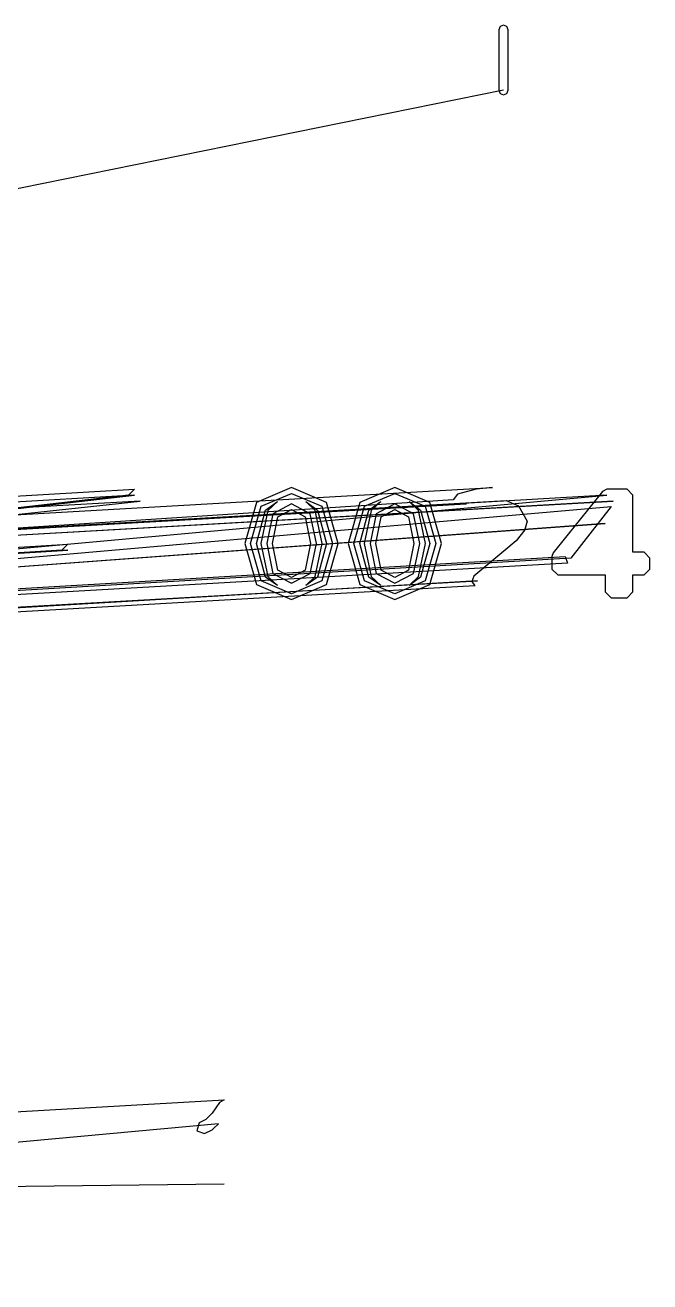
# Model space of a CAD drawing. Extents: x 0 to 334, y -361 to 120.
# Drawn here: x 121.96 to 129.94, y 50.95 to 67.01 of the extents above; entities that cross this region are included whole.
import ezdxf

# ---------------------------------------------------------------- set-up
doc = ezdxf.new("R2010")
doc.units = 0

msp = doc.modelspace()

# ---------------------------------------------------------------- linework, layer by layer
at = {"layer": 'Layer 1'}
for p, q in [((128.027574, 66.991626), (128.01, 66.9492)), ((128.07, 67.0092), (128.027574, 66.991626)), ((128.112426, 66.991626), (128.07, 67.0092)), ((128.07, 67.0092), (128.07, 67.0092)), ((128.13, 66.9492), (128.112426, 66.991626)), ((128.01, 66.9492), (128.01, 66.1792)), ((128.13, 66.1792), (128.13, 66.9492)), ((128.07, 66.1792), (91.06, 58.6792)), ((128.01, 66.1792), (128.027574, 66.136774)), ((128.112426, 66.136774), (128.13, 66.1792)), ((128.027574, 66.136774), (128.07, 66.1192)), ((128.07, 66.1192), (128.112426, 66.136774)), ((101.804295, 59.829825), (123.352215, 61.078806)), ((106.107384, 59.852211), (127.93063, 61.101132)), ((123.352215, 61.078806), (123.277215, 61.003806)), ((125.360275, 61.101131), (124.9132, 60.909113)), ((124.971225, 60.861593), (125.360275, 61.026131)), ((125.806358, 60.909085), (125.360275, 61.101131)), ((125.360275, 61.101131), (125.360275, 61.101131)), ((125.360275, 61.026131), (125.748311, 60.861593)), ((125.360275, 61.026131), (125.360275, 61.026131)), ((126.680405, 61.101131), (126.23333, 60.909113)), ((126.291355, 60.861593), (126.680405, 61.026131)), ((127.126488, 60.909085), (126.680405, 61.101131)), ((126.680405, 61.101131), (126.680405, 61.101131)), ((126.680405, 61.026131), (127.068441, 60.861593)), ((126.680405, 61.026131), (126.680405, 61.026131)), ((127.479721, 61.015545), (127.428081, 60.944276)), ((127.719903, 61.079109), (127.479721, 61.015545)), ((127.93063, 61.101132), (127.719903, 61.079109)), ((129.33316, 61.050815), (128.70399, 60.268641)), ((129.3916, 61.078807), (129.33316, 61.050815)), ((129.649, 61.0788), (129.3916, 61.078807)), ((129.724, 61.0038), (129.649, 61.0788)), ((123.277215, 61.003806), (101.454, 58.5204)), ((101.529, 58.5204), (123.352215, 61.003806)), ((101.604, 58.5954), (123.427215, 60.928806)), ((123.427215, 60.928806), (101.763, 59.6799)), ((123.352215, 61.003806), (101.804, 59.7549)), ((127.428081, 60.944276), (105.604, 59.5267)), ((127.578081, 60.888124), (105.754, 59.6403)), ((105.769433, 59.644885), (127.593514, 60.893842)), ((106.278512, 59.685456), (128.102462, 60.934398)), ((106.939, 58.9727), (129.3916, 61.003807)), ((107.622, 58.9504), (129.44529, 60.858287)), ((107.64749, 59.67992), (129.47078, 60.928807)), ((129.47078, 60.928807), (107.75, 59.6799)), ((129.3916, 61.003807), (107.825, 59.7549)), ((124.913142, 60.909041), (124.762489, 60.385343)), ((124.837489, 60.385343), (124.971225, 60.861593)), ((124.9132, 60.909113), (124.913142, 60.909041)), ((125.02928, 60.81411), (125.180209, 60.922861)), ((125.180209, 60.922861), (125.058687, 60.806422)), ((125.360275, 60.893839), (125.122184, 60.766508)), ((125.180209, 60.922861), (125.180209, 60.922861)), ((125.598365, 60.766508), (125.360275, 60.893839)), ((125.360275, 60.893839), (125.360275, 60.893839)), ((125.541979, 60.922181), (125.690111, 60.814288)), ((125.661906, 60.806352), (125.541979, 60.922181)), ((125.541979, 60.922181), (125.541979, 60.922181)), ((125.748311, 60.861593), (125.88306, 60.385343)), ((125.95806, 60.385343), (125.806358, 60.909085)), ((126.233272, 60.909041), (126.082619, 60.385343)), ((126.157619, 60.385343), (126.291355, 60.861593)), ((126.23333, 60.909113), (126.233272, 60.909041)), ((126.34941, 60.81411), (126.500339, 60.922861)), ((126.500339, 60.922861), (126.378817, 60.806422)), ((126.680405, 60.893839), (126.442314, 60.766508)), ((126.500339, 60.922861), (126.500339, 60.922861)), ((126.918495, 60.766508), (126.680405, 60.893839)), ((126.680405, 60.893839), (126.680405, 60.893839)), ((126.862109, 60.922181), (127.010241, 60.814288)), ((126.982036, 60.806352), (126.862109, 60.922181)), ((126.862109, 60.922181), (126.862109, 60.922181)), ((127.068441, 60.861593), (127.20319, 60.385343)), ((127.27819, 60.385343), (127.126488, 60.909085)), ((127.593514, 60.893842), (127.578081, 60.888124)), ((128.102462, 60.934398), (128.263067, 60.868374)), ((128.263067, 60.868374), (128.370307, 60.673905)), ((129.44529, 60.858287), (128.92859, 60.199309)), ((129.724, 60.2743), (129.724, 61.0038)), ((124.912489, 60.385343), (125.02928, 60.81411)), ((125.058575, 60.806243), (124.968159, 60.385343)), ((125.122184, 60.766508), (125.043159, 60.385343)), ((125.058687, 60.806422), (125.058575, 60.806243)), ((125.118159, 60.385343), (125.185743, 60.726692)), ((125.185743, 60.726692), (125.360275, 60.818839)), ((125.360275, 60.818839), (125.53464, 60.726958)), ((125.360275, 60.818839), (125.360275, 60.818839)), ((125.53464, 60.726958), (125.534985, 60.726408)), ((125.534985, 60.726408), (125.603404, 60.385343)), ((125.678404, 60.385343), (125.598365, 60.766508)), ((125.753404, 60.385343), (125.661906, 60.806352)), ((125.690111, 60.814288), (125.690404, 60.81393)), ((125.690404, 60.81393), (125.80806, 60.385343)), ((126.232619, 60.385343), (126.34941, 60.81411)), ((126.378705, 60.806243), (126.288289, 60.385343)), ((126.442314, 60.766508), (126.363289, 60.385343)), ((126.378817, 60.806422), (126.378705, 60.806243)), ((126.438289, 60.385343), (126.505873, 60.726692)), ((126.505873, 60.726692), (126.680405, 60.818839)), ((126.680405, 60.818839), (126.85477, 60.726958)), ((126.680405, 60.818839), (126.680405, 60.818839)), ((126.85477, 60.726958), (126.855115, 60.726408)), ((126.855115, 60.726408), (126.923534, 60.385343)), ((126.998534, 60.385343), (126.918495, 60.766508)), ((127.073534, 60.385343), (126.982036, 60.806352)), ((127.010241, 60.814288), (127.010534, 60.81393)), ((127.010534, 60.81393), (127.12819, 60.385343)), ((107.259, 59.0254), (129.37029, 60.641086)), ((129.37029, 60.641086), (107.547, 59.0254)), ((128.342977, 60.563178), (128.230917, 60.422585)), ((128.343217, 60.56364), (128.342977, 60.563178)), ((128.370307, 60.673905), (128.343217, 60.56364)), ((101.224, 59.1271), (122.501169, 60.376007)), ((122.501169, 60.376007), (122.426169, 60.301007)), ((124.762489, 60.385343), (124.913025, 59.861788)), ((124.971225, 59.909093), (124.837489, 60.385343)), ((125.029282, 59.956575), (124.912489, 60.385343)), ((124.968159, 60.385343), (125.058459, 59.964628)), ((125.043159, 60.385343), (125.122184, 60.004178)), ((125.185746, 60.043991), (125.118159, 60.385343)), ((125.603404, 60.385343), (125.534868, 60.044092)), ((125.598365, 60.004178), (125.678404, 60.385343)), ((125.66194, 59.964388), (125.753404, 60.385343)), ((125.80806, 60.385343), (125.690286, 59.956613)), ((125.88306, 60.385343), (125.748311, 59.909093)), ((125.806366, 59.861611), (125.95806, 60.385343)), ((126.082619, 60.385343), (126.233155, 59.861788)), ((126.291355, 59.909093), (126.157619, 60.385343)), ((126.349412, 59.956575), (126.232619, 60.385343)), ((126.288289, 60.385343), (126.378589, 59.964628)), ((126.363289, 60.385343), (126.442314, 60.004178)), ((126.505876, 60.043991), (126.438289, 60.385343)), ((126.923534, 60.385343), (126.854998, 60.044092)), ((126.918495, 60.004178), (126.998534, 60.385343)), ((126.98207, 59.964388), (127.073534, 60.385343)), ((127.12819, 60.385343), (127.010416, 59.956613)), ((127.20319, 60.385343), (127.068441, 59.909093)), ((127.126496, 59.861611), (127.27819, 60.385343)), ((128.230917, 60.422585), (128.073757, 60.287229)), ((122.426169, 60.301007), (100.603, 58.9165)), ((100.678, 58.9165), (122.501169, 60.301007)), ((122.501169, 60.301007), (101.224, 59.0521)), ((107.014, 58.9463), (128.85606, 60.218372)), ((128.073757, 60.287229), (127.691149, 59.967552)), ((128.68743, 60.221633), (128.687, 60.0604)), ((128.70399, 60.268641), (128.68743, 60.221633)), ((128.85606, 60.218372), (128.88935, 60.135403)), ((129.865, 60.2743), (129.724, 60.2743)), ((129.94, 60.1993), (129.865, 60.2743)), ((128.88935, 60.135403), (107.014, 58.8865)), ((128.92859, 60.199309), (107.622, 58.9504)), ((128.687, 60.0604), (128.762, 59.9854)), ((129.865, 59.9854), (129.94, 60.0604)), ((129.94, 60.0604), (129.94, 60.1993)), ((105.915064, 58.660945), (127.739145, 59.909921)), ((127.739145, 59.909921), (106.63, 58.661)), ((125.360275, 59.745382), (124.971225, 59.909093)), ((125.179711, 59.848681), (125.029282, 59.956575)), ((125.058459, 59.964628), (125.058804, 59.964078)), ((125.058804, 59.964078), (125.179711, 59.848681)), ((125.122184, 60.004178), (125.360275, 59.877674)), ((125.360275, 59.952674), (125.185746, 60.043991)), ((125.534756, 60.043914), (125.360275, 59.952674)), ((125.360275, 59.877674), (125.598365, 60.004178)), ((125.748311, 59.909093), (125.360275, 59.745382)), ((125.534868, 60.044092), (125.534756, 60.043914)), ((125.542488, 59.849366), (125.66194, 59.964388)), ((125.690228, 59.956541), (125.542488, 59.849366)), ((125.690286, 59.956613), (125.690228, 59.956541)), ((126.680405, 59.745382), (126.291355, 59.909093)), ((126.499841, 59.848681), (126.349412, 59.956575)), ((126.378589, 59.964628), (126.378934, 59.964078)), ((126.378934, 59.964078), (126.499841, 59.848681)), ((126.442314, 60.004178), (126.680405, 59.877674)), ((126.680405, 59.952674), (126.505876, 60.043991)), ((126.854886, 60.043914), (126.680405, 59.952674)), ((126.680405, 59.877674), (126.918495, 60.004178)), ((127.068441, 59.909093), (126.680405, 59.745382)), ((126.854998, 60.044092), (126.854886, 60.043914)), ((126.862618, 59.849366), (126.98207, 59.964388)), ((127.010358, 59.956541), (126.862618, 59.849366)), ((127.010416, 59.956613), (127.010358, 59.956541)), ((127.691149, 59.967552), (127.664489, 59.902903)), ((127.664489, 59.902903), (127.702738, 59.844361)), ((128.762, 59.9854), (129.37, 59.9854)), ((129.37, 59.9854), (129.37, 59.7694)), ((129.724, 59.7694), (129.724, 59.9854)), ((129.724, 59.9854), (129.865, 59.9854)), ((127.702738, 59.844361), (105.744, 58.5954)), ((124.913025, 59.861788), (124.913318, 59.86143)), ((124.913318, 59.86143), (125.360275, 59.670382)), ((125.360275, 59.670382), (125.806366, 59.861611)), ((126.233155, 59.861788), (126.233448, 59.86143)), ((126.233448, 59.86143), (126.680405, 59.670382)), ((126.680405, 59.670382), (127.126496, 59.861611)), ((129.37, 59.7694), (129.445, 59.6944)), ((129.649, 59.6944), (129.724, 59.7694)), ((129.445, 59.6944), (129.649, 59.6944)), ((102.676653, 52.027982), (124.500714, 53.276954)), ((124.438657, 53.243574), (124.347539, 53.106896)), ((124.500714, 53.276954), (124.438657, 53.243574)), ((124.266158, 53.025515), (124.181806, 52.983339)), ((124.347539, 53.106896), (124.266158, 53.025515)), ((124.426061, 52.973286), (102.602, 50.953)), ((124.181806, 52.983339), (124.148265, 52.882716)), ((124.148265, 52.882716), (124.248888, 52.849175)), ((124.248888, 52.849175), (124.344126, 52.896794)), ((124.344126, 52.896794), (124.363618, 52.910843)), ((124.363618, 52.910843), (124.426061, 52.973286)), ((124.501061, 52.201974), (102.677, 51.953))]:
    msp.add_line(p, q, dxfattribs=at)

doc.saveas('drawing.dxf')
